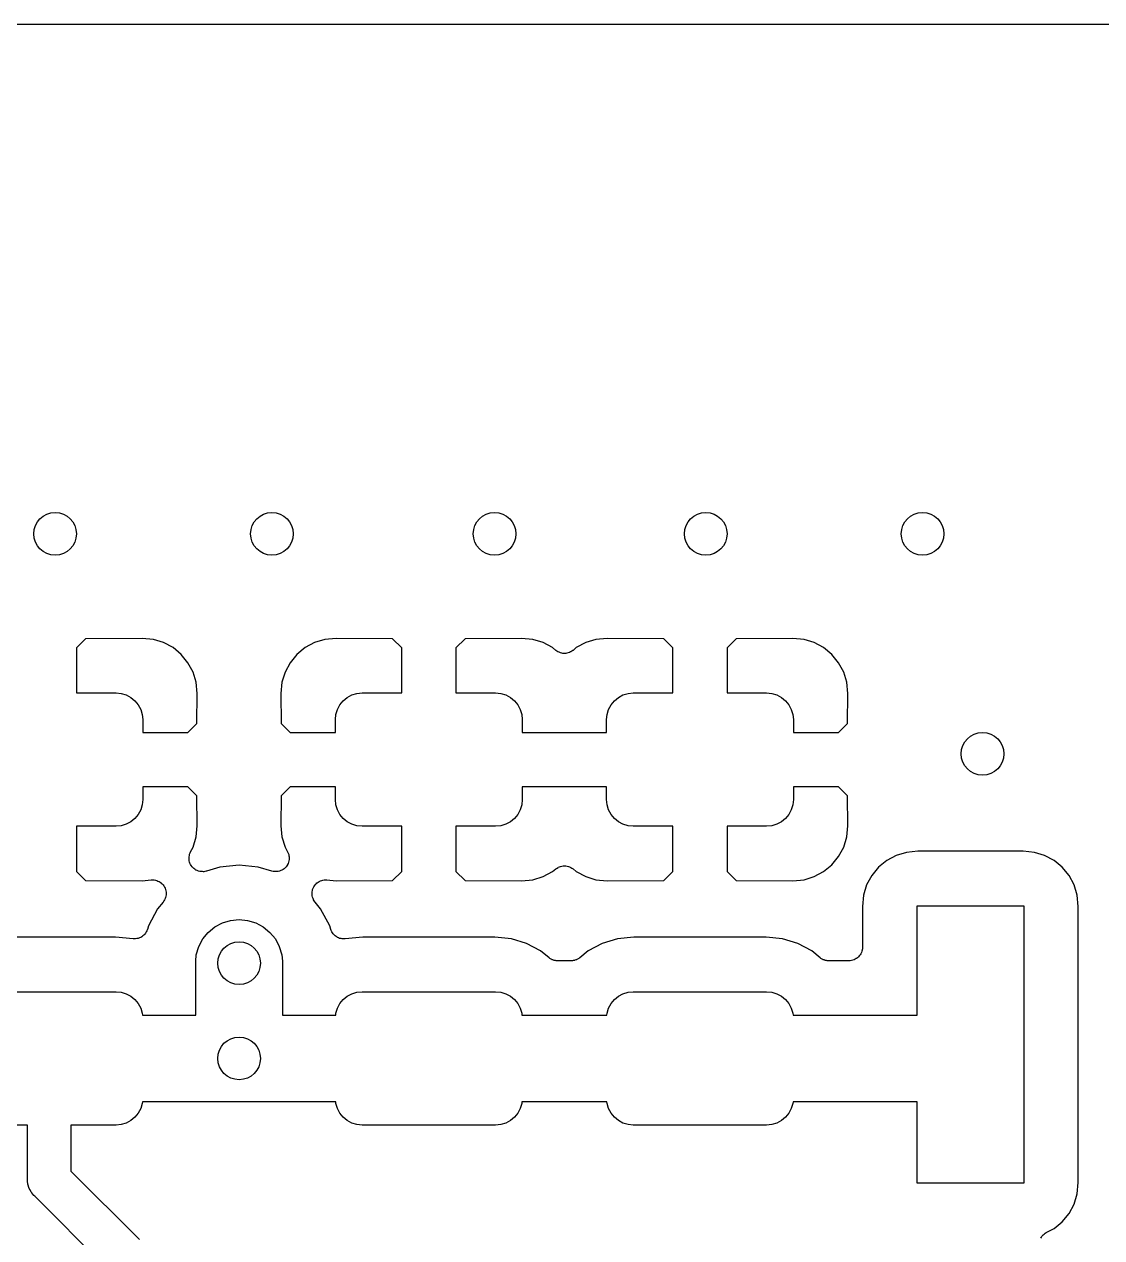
# Model space of a CAD drawing. Extents: x 105 to 193.4, y -145.7 to -72.2.
# Drawn here: x 156.18 to 166.27, y -83.56 to -72.19 of the extents above; entities that cross this region are included whole.
import ezdxf

# ---------------------------------------------------------------- set-up
doc = ezdxf.new("R2010")
doc.units = 0
doc.layers.add('BLACK', color=7, linetype='CONTINUOUS')

msp = doc.modelspace()

# ---------------------------------------------------------------- linework, layer by layer
at = {"layer": 'BLACK', "linetype": 'CONTINUOUS'}
for p, q in [((105.079, -72.186), (193.309, -72.186)), ((156.749, -77.9447), (156.664, -78.0294)), ((157.279, -77.942), (156.749, -77.9447)), ((157.385, -77.9523), (157.279, -77.942)), ((157.48, -77.9814), (157.385, -77.9523)), ((157.569, -78.0286), (157.48, -77.9814)), ((158.896, -77.9814), (158.807, -78.0286)), ((158.991, -77.9524), (158.896, -77.9814)), ((159.097, -77.942), (158.991, -77.9524)), ((159.627, -77.9447), (159.097, -77.942)), ((159.712, -78.0294), (159.627, -77.9447)), ((160.305, -77.9447), (160.22, -78.0294)), ((160.835, -77.942), (160.305, -77.9447)), ((160.941, -77.9523), (160.835, -77.942)), ((161.036, -77.9814), (160.941, -77.9523)), ((161.125, -78.0286), (161.036, -77.9814)), ((161.436, -77.9814), (161.347, -78.0286)), ((161.531, -77.9524), (161.436, -77.9814)), ((161.637, -77.942), (161.531, -77.9524)), ((162.167, -77.9447), (161.637, -77.942)), ((162.252, -78.0294), (162.167, -77.9447)), ((162.845, -77.9447), (162.76, -78.0294)), ((163.375, -77.942), (162.845, -77.9447)), ((163.481, -77.9523), (163.375, -77.942)), ((163.576, -77.9814), (163.481, -77.9523)), ((163.665, -78.0286), (163.576, -77.9814)), ((156.664, -78.0294), (156.664, -78.453)), ((157.646, -78.0921), (157.569, -78.0286)), ((157.709, -78.1694), (157.646, -78.0921)), ((158.73, -78.0921), (158.667, -78.1694)), ((158.807, -78.0286), (158.73, -78.0921)), ((159.712, -78.453), (159.712, -78.0294)), ((160.22, -78.0294), (160.22, -78.453)), ((161.155, -78.0539), (161.125, -78.0286)), ((161.165, -78.0605), (161.155, -78.0539)), ((161.175, -78.0672), (161.165, -78.0605)), ((161.176, -78.0674), (161.175, -78.0672)), ((161.176, -78.0677), (161.176, -78.0674)), ((161.187, -78.0722), (161.176, -78.0677)), ((161.198, -78.0769), (161.187, -78.0722)), ((161.198, -78.077), (161.198, -78.0769)), ((161.199, -78.0772), (161.198, -78.077)), ((161.211, -78.0795), (161.199, -78.0772)), ((161.222, -78.082), (161.211, -78.0795)), ((161.223, -78.082), (161.222, -78.082)), ((161.223, -78.0821), (161.223, -78.082)), ((161.235, -78.0821), (161.223, -78.0821)), ((161.247, -78.0822), (161.235, -78.0821)), ((161.248, -78.0821), (161.247, -78.0822)), ((161.26, -78.0798), (161.248, -78.0821)), ((161.248, -78.0821), (161.248, -78.0821)), ((161.271, -78.0777), (161.26, -78.0798)), ((161.272, -78.0775), (161.271, -78.0777)), ((161.283, -78.0729), (161.272, -78.0774)), ((161.272, -78.0774), (161.272, -78.0775)), ((161.294, -78.0685), (161.283, -78.0729)), ((161.295, -78.0682), (161.294, -78.0685)), ((161.305, -78.0615), (161.295, -78.068)), ((161.295, -78.068), (161.295, -78.0682)), ((161.315, -78.055), (161.305, -78.0615)), ((161.316, -78.0544), (161.315, -78.055)), ((161.317, -78.0539), (161.316, -78.0543)), ((161.316, -78.0543), (161.316, -78.0544)), ((161.316, -78.0544), (161.316, -78.0544)), ((161.347, -78.0286), (161.317, -78.0539)), ((162.252, -78.453), (162.252, -78.0294)), ((162.76, -78.0294), (162.76, -78.453)), ((163.742, -78.0921), (163.665, -78.0286)), ((163.805, -78.1694), (163.742, -78.0921)), ((157.757, -78.2577), (157.709, -78.1694)), ((158.667, -78.1694), (158.619, -78.2577)), ((163.853, -78.2577), (163.805, -78.1694)), ((157.786, -78.3534), (157.757, -78.2577)), ((157.796, -78.4587), (157.786, -78.3534)), ((158.59, -78.3534), (158.58, -78.4587)), ((158.619, -78.2577), (158.59, -78.3534)), ((163.882, -78.3534), (163.853, -78.2577)), ((163.892, -78.4587), (163.882, -78.3534)), ((156.664, -78.453), (157.035, -78.453)), ((157.035, -78.453), (157.084, -78.4578)), ((157.084, -78.4578), (157.131, -78.472)), ((157.131, -78.472), (157.174, -78.4951)), ((157.793, -78.7392), (157.796, -78.4587)), ((158.58, -78.4587), (158.583, -78.7392)), ((159.202, -78.4951), (159.245, -78.472)), ((159.245, -78.472), (159.292, -78.4578)), ((159.292, -78.4578), (159.341, -78.453)), ((159.341, -78.453), (159.712, -78.453)), ((160.22, -78.453), (160.591, -78.453)), ((160.591, -78.453), (160.64, -78.4578)), ((160.64, -78.4578), (160.687, -78.472)), ((160.687, -78.472), (160.73, -78.4951)), ((161.742, -78.4951), (161.785, -78.472)), ((161.785, -78.472), (161.832, -78.4578)), ((161.832, -78.4578), (161.881, -78.453)), ((161.881, -78.453), (162.252, -78.453)), ((162.76, -78.453), (163.131, -78.453)), ((163.131, -78.453), (163.18, -78.4578)), ((163.18, -78.4578), (163.227, -78.472)), ((163.227, -78.472), (163.27, -78.4951)), ((163.889, -78.7392), (163.892, -78.4587)), ((157.174, -78.4951), (157.212, -78.5262)), ((157.212, -78.5262), (157.243, -78.5641)), ((157.243, -78.5641), (157.266, -78.6073)), ((159.11, -78.6073), (159.133, -78.5641)), ((159.133, -78.5641), (159.164, -78.5262)), ((159.164, -78.5262), (159.202, -78.4951)), ((160.73, -78.4951), (160.768, -78.5262)), ((160.768, -78.5262), (160.799, -78.5641)), ((160.799, -78.5641), (160.822, -78.6073)), ((161.65, -78.6073), (161.673, -78.5641)), ((161.673, -78.5641), (161.704, -78.5262)), ((161.704, -78.5262), (161.742, -78.4951)), ((163.27, -78.4951), (163.308, -78.5262)), ((163.308, -78.5262), (163.339, -78.5641)), ((163.339, -78.5641), (163.362, -78.6073)), ((157.266, -78.6073), (157.28, -78.6542)), ((157.28, -78.6542), (157.285, -78.703)), ((159.091, -78.703), (159.096, -78.6542)), ((159.096, -78.6542), (159.11, -78.6073)), ((160.822, -78.6073), (160.836, -78.6542)), ((160.836, -78.6542), (160.841, -78.703)), ((161.631, -78.703), (161.636, -78.6542)), ((161.636, -78.6542), (161.65, -78.6073)), ((163.362, -78.6073), (163.376, -78.6542)), ((163.376, -78.6542), (163.381, -78.703)), ((157.285, -78.703), (157.285, -78.824)), ((157.709, -78.824), (157.793, -78.7392)), ((158.583, -78.7392), (158.667, -78.824)), ((159.091, -78.824), (159.091, -78.703)), ((160.841, -78.703), (160.841, -78.824)), ((161.631, -78.824), (161.631, -78.703)), ((163.381, -78.703), (163.381, -78.824)), ((163.805, -78.824), (163.889, -78.7392)), ((157.285, -78.824), (157.709, -78.824)), ((158.667, -78.824), (159.091, -78.824)), ((160.841, -78.824), (161.631, -78.824)), ((163.381, -78.824), (163.805, -78.824)), ((157.709, -79.332), (157.285, -79.332)), ((157.285, -79.332), (157.285, -79.453)), ((157.793, -79.4168), (157.709, -79.332)), ((158.667, -79.332), (158.583, -79.4168)), ((159.091, -79.332), (158.667, -79.332)), ((159.091, -79.453), (159.091, -79.332)), ((160.841, -79.332), (160.841, -79.453)), ((161.631, -79.332), (160.841, -79.332)), ((161.631, -79.453), (161.631, -79.332)), ((163.381, -79.332), (163.381, -79.453)), ((163.805, -79.332), (163.381, -79.332)), ((163.889, -79.4168), (163.805, -79.332)), ((157.285, -79.453), (157.28, -79.5018)), ((157.796, -79.6973), (157.793, -79.4168)), ((158.583, -79.4168), (158.58, -79.6973)), ((159.096, -79.5018), (159.091, -79.453)), ((160.841, -79.453), (160.836, -79.5018)), ((161.636, -79.5018), (161.631, -79.453)), ((163.381, -79.453), (163.376, -79.5018)), ((163.892, -79.6973), (163.889, -79.4168)), ((157.243, -79.5919), (157.212, -79.6298)), ((157.266, -79.5487), (157.243, -79.5919)), ((157.28, -79.5018), (157.266, -79.5487)), ((159.11, -79.5487), (159.096, -79.5018)), ((159.133, -79.5919), (159.11, -79.5487)), ((159.164, -79.6298), (159.133, -79.5919)), ((160.799, -79.5919), (160.768, -79.6298)), ((160.822, -79.5487), (160.799, -79.5919)), ((160.836, -79.5018), (160.822, -79.5487)), ((161.65, -79.5487), (161.636, -79.5018)), ((161.673, -79.5919), (161.65, -79.5487)), ((161.704, -79.6298), (161.673, -79.5919)), ((163.339, -79.5919), (163.308, -79.6298)), ((163.362, -79.5487), (163.339, -79.5919)), ((163.376, -79.5018), (163.362, -79.5487)), ((157.035, -79.703), (156.664, -79.703)), ((156.664, -79.703), (156.664, -80.1266)), ((157.084, -79.6982), (157.035, -79.703)), ((157.131, -79.684), (157.084, -79.6982)), ((157.174, -79.6609), (157.131, -79.684)), ((157.212, -79.6298), (157.174, -79.6609)), ((157.786, -79.8026), (157.796, -79.6973)), ((158.58, -79.6973), (158.59, -79.8026)), ((159.202, -79.6609), (159.164, -79.6298)), ((159.245, -79.684), (159.202, -79.6609)), ((159.292, -79.6982), (159.245, -79.684)), ((159.341, -79.703), (159.292, -79.6982)), ((159.712, -79.703), (159.341, -79.703)), ((159.712, -80.1266), (159.712, -79.703)), ((160.591, -79.703), (160.22, -79.703)), ((160.22, -79.703), (160.22, -80.1266)), ((160.64, -79.6982), (160.591, -79.703)), ((160.687, -79.684), (160.64, -79.6982)), ((160.73, -79.6609), (160.687, -79.684)), ((160.768, -79.6298), (160.73, -79.6609)), ((161.742, -79.6609), (161.704, -79.6298)), ((161.785, -79.684), (161.742, -79.6609)), ((161.832, -79.6982), (161.785, -79.684)), ((161.881, -79.703), (161.832, -79.6982)), ((162.252, -79.703), (161.881, -79.703)), ((162.252, -80.1266), (162.252, -79.703)), ((163.131, -79.703), (162.76, -79.703)), ((162.76, -79.703), (162.76, -80.1266)), ((163.18, -79.6982), (163.131, -79.703)), ((163.227, -79.684), (163.18, -79.6982)), ((163.27, -79.6609), (163.227, -79.684)), ((163.308, -79.6298), (163.27, -79.6609)), ((163.882, -79.8026), (163.892, -79.6973)), ((157.757, -79.8983), (157.786, -79.8026)), ((158.59, -79.8026), (158.619, -79.8983)), ((163.853, -79.8983), (163.882, -79.8026)), ((157.729, -79.9529), (157.733, -79.9418)), ((157.733, -79.9418), (157.757, -79.8983)), ((158.619, -79.8983), (158.643, -79.9418)), ((158.643, -79.9418), (158.643, -79.943)), ((158.643, -79.943), (158.643, -79.943)), ((158.643, -79.943), (158.643, -79.943)), ((158.643, -79.943), (158.643, -79.9434)), ((158.643, -79.9434), (158.648, -79.9546)), ((163.805, -79.9866), (163.853, -79.8983)), ((164.44, -79.9474), (164.345, -79.9764)), ((164.546, -79.9369), (164.44, -79.9474)), ((165.534, -79.9369), (164.546, -79.9369)), ((165.64, -79.9474), (165.534, -79.9369)), ((165.735, -79.9764), (165.64, -79.9474)), ((157.719, -79.9886), (157.722, -79.9764)), ((157.719, -79.9888), (157.719, -79.9886)), ((157.719, -79.989), (157.719, -79.9888)), ((157.719, -80.0009), (157.719, -79.989)), ((157.719, -80.0134), (157.719, -80.0009)), ((157.719, -80.0136), (157.719, -80.0134)), ((157.719, -80.0138), (157.719, -80.0136)), ((157.721, -80.0257), (157.719, -80.0138)), ((157.724, -80.0377), (157.721, -80.0257)), ((157.722, -79.9764), (157.724, -79.9647)), ((157.724, -79.9643), (157.729, -79.9529)), ((157.724, -79.9645), (157.724, -79.9643)), ((157.724, -79.9647), (157.724, -79.9645)), ((157.724, -80.0379), (157.724, -80.0377)), ((157.724, -80.0381), (157.724, -80.0379)), ((157.728, -80.0494), (157.724, -80.0381)), ((157.733, -80.0607), (157.728, -80.0494)), ((157.733, -80.0608), (157.733, -80.0607)), ((157.733, -80.0611), (157.733, -80.0608)), ((157.74, -80.0714), (157.733, -80.0611)), ((158.642, -80.0626), (158.635, -80.0727)), ((158.647, -80.0511), (158.642, -80.0622)), ((158.642, -80.0622), (158.642, -80.0624)), ((158.642, -80.0624), (158.642, -80.0626)), ((158.652, -80.0398), (158.647, -80.0511)), ((158.648, -79.9546), (158.653, -79.966)), ((158.654, -80.0276), (158.652, -80.0394)), ((158.652, -80.0394), (158.652, -80.0396)), ((158.652, -80.0396), (158.652, -80.0398)), ((158.653, -79.966), (158.653, -79.9662)), ((158.653, -79.9662), (158.653, -79.9664)), ((158.653, -79.9664), (158.655, -79.9784)), ((158.657, -80.0156), (158.654, -80.0276)), ((158.655, -79.9784), (158.657, -79.9903)), ((158.657, -79.9903), (158.657, -79.9906)), ((158.657, -79.9906), (158.657, -79.9908)), ((158.657, -79.9908), (158.657, -80.003)), ((158.657, -80.003), (158.657, -80.0151)), ((158.657, -80.0151), (158.657, -80.0153)), ((158.657, -80.0153), (158.657, -80.0156)), ((163.665, -80.1274), (163.742, -80.0639)), ((163.742, -80.0639), (163.805, -79.9866)), ((164.256, -80.0236), (164.179, -80.0871)), ((164.345, -79.9764), (164.256, -80.0236)), ((165.824, -80.0236), (165.735, -79.9764)), ((165.901, -80.0871), (165.824, -80.0236)), ((156.664, -80.1266), (156.749, -80.2113)), ((157.747, -80.0814), (157.74, -80.0714)), ((157.747, -80.0815), (157.747, -80.0814)), ((157.747, -80.0817), (157.747, -80.0815)), ((157.755, -80.0905), (157.747, -80.0817)), ((157.764, -80.0991), (157.755, -80.0905)), ((157.764, -80.0992), (157.764, -80.0991)), ((157.764, -80.0994), (157.764, -80.0992)), ((157.774, -80.1062), (157.764, -80.0994)), ((157.784, -80.113), (157.774, -80.1062)), ((157.785, -80.1131), (157.784, -80.113)), ((157.785, -80.1133), (157.785, -80.1131)), ((157.796, -80.118), (157.785, -80.1133)), ((157.807, -80.1228), (157.796, -80.118)), ((157.808, -80.1229), (157.807, -80.1228)), ((157.807, -80.1228), (157.807, -80.1228)), ((157.819, -80.1254), (157.808, -80.1229)), ((157.831, -80.1279), (157.819, -80.1254)), ((157.832, -80.1279), (157.831, -80.1279)), ((157.832, -80.128), (157.832, -80.1279)), ((157.844, -80.1281), (157.832, -80.128)), ((157.856, -80.1282), (157.844, -80.1281)), ((157.857, -80.1282), (157.856, -80.1282)), ((157.856, -80.1282), (157.856, -80.1282)), ((157.868, -80.126), (157.857, -80.1282)), ((157.881, -80.1237), (157.868, -80.126)), ((157.882, -80.1232), (157.881, -80.1236)), ((157.881, -80.1236), (157.881, -80.1236)), ((157.881, -80.1236), (157.881, -80.1236)), ((157.881, -80.1236), (157.881, -80.1237)), ((158.009, -80.0848), (157.882, -80.1232)), ((158.188, -80.0672), (158.009, -80.0848)), ((158.367, -80.0848), (158.188, -80.0672)), ((158.494, -80.1232), (158.367, -80.0848)), ((158.506, -80.1256), (158.494, -80.1232)), ((158.518, -80.128), (158.506, -80.1256)), ((158.518, -80.1281), (158.518, -80.128)), ((158.518, -80.128), (158.518, -80.128)), ((158.53, -80.1281), (158.518, -80.1281)), ((158.542, -80.1281), (158.53, -80.1281)), ((158.543, -80.1281), (158.542, -80.1281)), ((158.555, -80.1258), (158.543, -80.1281)), ((158.543, -80.1281), (158.543, -80.1281)), ((158.567, -80.1234), (158.555, -80.1258)), ((158.578, -80.1187), (158.567, -80.1233)), ((158.567, -80.1233), (158.567, -80.1233)), ((158.567, -80.1233), (158.567, -80.1234)), ((158.59, -80.1141), (158.578, -80.1187)), ((158.6, -80.1071), (158.59, -80.1139)), ((158.59, -80.1139), (158.59, -80.114)), ((158.59, -80.114), (158.59, -80.1141)), ((158.61, -80.1005), (158.6, -80.1071)), ((158.611, -80.1003), (158.61, -80.1005)), ((158.62, -80.0915), (158.611, -80.1002)), ((158.611, -80.1002), (158.611, -80.1003)), ((158.628, -80.0831), (158.62, -80.0915)), ((158.635, -80.0727), (158.628, -80.0828)), ((158.628, -80.0828), (158.628, -80.0829)), ((158.628, -80.0829), (158.628, -80.0831)), ((159.627, -80.2113), (159.712, -80.1266)), ((160.22, -80.1266), (160.305, -80.2113)), ((160.941, -80.2036), (161.036, -80.1746)), ((161.036, -80.1746), (161.125, -80.1274)), ((161.125, -80.1274), (161.155, -80.1021)), ((161.155, -80.1021), (161.156, -80.1017)), ((161.156, -80.1016), (161.157, -80.101)), ((161.156, -80.1017), (161.156, -80.1016)), ((161.156, -80.1016), (161.156, -80.1016)), ((161.157, -80.101), (161.167, -80.0945)), ((161.167, -80.0945), (161.177, -80.088)), ((161.177, -80.0878), (161.178, -80.0875)), ((161.177, -80.088), (161.177, -80.0878)), ((161.178, -80.0875), (161.189, -80.0831)), ((161.189, -80.0831), (161.2, -80.0786)), ((161.2, -80.0785), (161.201, -80.0783)), ((161.2, -80.0786), (161.2, -80.0785)), ((161.201, -80.0783), (161.212, -80.0761)), ((161.212, -80.0761), (161.224, -80.0739)), ((161.224, -80.0739), (161.225, -80.0738)), ((161.224, -80.0739), (161.224, -80.0739)), ((161.225, -80.0738), (161.237, -80.0739)), ((161.237, -80.0739), (161.249, -80.0739)), ((161.249, -80.0739), (161.249, -80.074)), ((161.249, -80.074), (161.25, -80.074)), ((161.25, -80.074), (161.261, -80.0765)), ((161.261, -80.0765), (161.273, -80.0788)), ((161.273, -80.0788), (161.274, -80.079)), ((161.274, -80.079), (161.274, -80.0791)), ((161.274, -80.0791), (161.285, -80.0838)), ((161.285, -80.0838), (161.296, -80.0883)), ((161.296, -80.0883), (161.296, -80.0886)), ((161.296, -80.0886), (161.297, -80.0888)), ((161.297, -80.0888), (161.307, -80.0955)), ((161.307, -80.0955), (161.317, -80.1021)), ((161.317, -80.1021), (161.347, -80.1274)), ((161.347, -80.1274), (161.436, -80.1746)), ((161.436, -80.1746), (161.531, -80.2036)), ((162.167, -80.2113), (162.252, -80.1266)), ((162.76, -80.1266), (162.845, -80.2113)), ((163.481, -80.2036), (163.576, -80.1746)), ((163.576, -80.1746), (163.665, -80.1274)), ((164.116, -80.1644), (164.068, -80.2527)), ((164.179, -80.0871), (164.116, -80.1644)), ((165.964, -80.1644), (165.901, -80.0871)), ((166.012, -80.2527), (165.964, -80.1644)), ((156.749, -80.2113), (157.279, -80.214)), ((157.279, -80.214), (157.365, -80.2056)), ((157.365, -80.2056), (157.366, -80.2054)), ((157.366, -80.2054), (157.366, -80.2054)), ((157.366, -80.2054), (157.366, -80.2054)), ((157.366, -80.2054), (157.367, -80.2054)), ((157.367, -80.2054), (157.379, -80.2056)), ((157.379, -80.2056), (157.391, -80.2057)), ((157.391, -80.2057), (157.391, -80.2057)), ((157.391, -80.2057), (157.392, -80.2057)), ((157.392, -80.2057), (157.404, -80.2083)), ((157.404, -80.2083), (157.415, -80.2108)), ((157.415, -80.2108), (157.416, -80.2108)), ((157.416, -80.2108), (157.416, -80.2109)), ((157.416, -80.2109), (157.427, -80.2157)), ((157.427, -80.2157), (157.438, -80.2204)), ((157.438, -80.2204), (157.438, -80.2206)), ((157.438, -80.2206), (157.439, -80.2206)), ((157.439, -80.2206), (157.449, -80.2275)), ((157.449, -80.2275), (157.459, -80.2343)), ((157.459, -80.2343), (157.459, -80.2345)), ((157.459, -80.2345), (157.459, -80.2346)), ((157.459, -80.2346), (157.468, -80.2434)), ((157.468, -80.2434), (157.476, -80.252)), ((157.476, -80.252), (157.476, -80.2522)), ((157.476, -80.2522), (157.477, -80.2523)), ((157.477, -80.2523), (157.483, -80.2624)), ((157.483, -80.2624), (157.49, -80.2727)), ((157.49, -80.2727), (157.49, -80.2729)), ((157.49, -80.2729), (157.49, -80.2731)), ((157.49, -80.2731), (157.495, -80.2841)), ((157.495, -80.2841), (157.499, -80.2956)), ((158.877, -80.2939), (158.882, -80.2828)), ((158.882, -80.2828), (158.887, -80.2715)), ((158.887, -80.2711), (158.894, -80.2613)), ((158.887, -80.2713), (158.887, -80.2711)), ((158.887, -80.2715), (158.887, -80.2713)), ((158.894, -80.2613), (158.901, -80.251)), ((158.901, -80.2506), (158.909, -80.2422)), ((158.901, -80.2508), (158.901, -80.2506)), ((158.901, -80.251), (158.901, -80.2508)), ((158.909, -80.2422), (158.918, -80.2335)), ((158.918, -80.2334), (158.919, -80.2332)), ((158.918, -80.2335), (158.918, -80.2334)), ((158.919, -80.2332), (158.929, -80.2265)), ((158.929, -80.2265), (158.939, -80.2198)), ((158.939, -80.2196), (158.951, -80.2149)), ((158.939, -80.2197), (158.939, -80.2196)), ((158.939, -80.2198), (158.939, -80.2197)), ((158.951, -80.2149), (158.962, -80.2104)), ((158.962, -80.2102), (158.974, -80.2079)), ((158.962, -80.2103), (158.962, -80.2102)), ((158.962, -80.2104), (158.962, -80.2103)), ((158.974, -80.2079), (158.986, -80.2056)), ((158.986, -80.2056), (158.987, -80.2055)), ((158.986, -80.2056), (158.986, -80.2056)), ((158.987, -80.2055), (158.999, -80.2056)), ((158.999, -80.2056), (159.011, -80.2056)), ((159.011, -80.2056), (159.097, -80.214)), ((159.097, -80.214), (159.627, -80.2113)), ((160.305, -80.2113), (160.835, -80.214)), ((160.835, -80.214), (160.941, -80.2036)), ((161.531, -80.2036), (161.637, -80.214)), ((161.637, -80.214), (162.167, -80.2113)), ((162.845, -80.2113), (163.375, -80.214)), ((163.375, -80.214), (163.481, -80.2036)), ((164.068, -80.2527), (164.039, -80.3484)), ((166.041, -80.3484), (166.012, -80.2527)), ((157.482, -80.4026), (157.476, -80.4125)), ((157.489, -80.3923), (157.482, -80.4026)), ((157.49, -80.3919), (157.489, -80.3921)), ((157.489, -80.3921), (157.489, -80.3923)), ((157.494, -80.3809), (157.49, -80.3919)), ((157.499, -80.3695), (157.494, -80.3809)), ((157.499, -80.2956), (157.499, -80.2958)), ((157.499, -80.2958), (157.499, -80.296)), ((157.499, -80.296), (157.502, -80.308)), ((157.501, -80.3572), (157.499, -80.369)), ((157.499, -80.369), (157.499, -80.3692)), ((157.499, -80.3692), (157.499, -80.3695)), ((157.504, -80.3452), (157.501, -80.3572)), ((157.502, -80.308), (157.504, -80.3199)), ((157.504, -80.3199), (157.504, -80.3202)), ((157.504, -80.3202), (157.504, -80.3204)), ((157.504, -80.3204), (157.504, -80.3327)), ((157.504, -80.3327), (157.504, -80.3447)), ((157.504, -80.3447), (157.504, -80.345)), ((157.504, -80.345), (157.504, -80.3452)), ((158.872, -80.3182), (158.875, -80.3062)), ((158.872, -80.3184), (158.872, -80.3182)), ((158.872, -80.3186), (158.872, -80.3184)), ((158.872, -80.3308), (158.872, -80.3186)), ((158.872, -80.343), (158.872, -80.3308)), ((158.872, -80.3432), (158.872, -80.343)), ((158.872, -80.3434), (158.872, -80.3432)), ((158.874, -80.3552), (158.872, -80.3434)), ((158.876, -80.3673), (158.874, -80.3552)), ((158.875, -80.3062), (158.877, -80.2943)), ((158.877, -80.3675), (158.876, -80.3673)), ((158.877, -80.2941), (158.877, -80.2939)), ((158.877, -80.2943), (158.877, -80.2941)), ((158.877, -80.3678), (158.877, -80.3675)), ((158.881, -80.3791), (158.877, -80.3678)), ((158.886, -80.3904), (158.881, -80.3791)), ((158.886, -80.3905), (158.886, -80.3904)), ((158.886, -80.3907), (158.886, -80.3905)), ((158.892, -80.4009), (158.886, -80.3907)), ((158.899, -80.4111), (158.892, -80.4009)), ((164.039, -80.3484), (164.029, -80.4542)), ((166.051, -80.4542), (166.041, -80.3484)), ((157.424, -80.4755), (157.339, -80.6344)), ((157.476, -80.4125), (157.424, -80.4755)), ((158.899, -80.4115), (158.899, -80.4111)), ((158.9, -80.4125), (158.899, -80.4115)), ((158.899, -80.4115), (158.899, -80.4115)), ((158.899, -80.4115), (158.899, -80.4115)), ((158.952, -80.4755), (158.9, -80.4125)), ((159.037, -80.6344), (158.952, -80.4755)), ((164.029, -80.4542), (164.029, -80.8366)), ((164.54, -81.4716), (164.54, -80.448)), ((164.54, -80.448), (165.54, -80.448)), ((165.54, -80.448), (165.54, -83.048)), ((166.051, -83.0418), (166.051, -80.4542)), ((157.339, -80.6344), (157.329, -80.6688)), ((157.961, -80.6465), (158.032, -80.6087)), ((158.032, -80.6087), (158.108, -80.5855)), ((158.108, -80.5855), (158.188, -80.5776)), ((158.188, -80.5776), (158.268, -80.5855)), ((158.268, -80.5855), (158.344, -80.6087)), ((158.344, -80.6087), (158.415, -80.6465)), ((159.047, -80.6688), (159.037, -80.6344)), ((157.029, -80.7419), (155.791, -80.7419)), ((157.195, -80.7583), (157.029, -80.7419)), ((157.266, -80.7445), (157.255, -80.749)), ((157.267, -80.744), (157.266, -80.7442)), ((157.266, -80.7442), (157.266, -80.7445)), ((157.277, -80.7375), (157.267, -80.744)), ((157.287, -80.731), (157.277, -80.7375)), ((157.296, -80.722), (157.287, -80.7303)), ((157.287, -80.7303), (157.287, -80.7306)), ((157.287, -80.7306), (157.287, -80.731)), ((157.304, -80.7136), (157.296, -80.722)), ((157.305, -80.7132), (157.304, -80.7136)), ((157.312, -80.7031), (157.305, -80.7129)), ((157.305, -80.7129), (157.305, -80.7132)), ((157.318, -80.6932), (157.312, -80.7031)), ((157.319, -80.6928), (157.318, -80.6932)), ((157.323, -80.6814), (157.319, -80.6923)), ((157.319, -80.6923), (157.319, -80.6928)), ((157.328, -80.6704), (157.323, -80.6814)), ((157.329, -80.6688), (157.328, -80.6695)), ((157.328, -80.6695), (157.328, -80.6695)), ((157.328, -80.6695), (157.328, -80.6695)), ((157.328, -80.6695), (157.328, -80.6704)), ((157.848, -80.7591), (157.899, -80.6972)), ((157.899, -80.6972), (157.961, -80.6465)), ((158.415, -80.6465), (158.477, -80.6972)), ((158.477, -80.6972), (158.528, -80.7591)), ((159.052, -80.6798), (159.047, -80.6688)), ((159.056, -80.6908), (159.052, -80.6798)), ((159.057, -80.6912), (159.056, -80.6908)), ((159.057, -80.6917), (159.057, -80.6912)), ((159.063, -80.7016), (159.057, -80.6917)), ((159.07, -80.7115), (159.063, -80.7016)), ((159.07, -80.7119), (159.07, -80.7115)), ((159.071, -80.7123), (159.07, -80.7119)), ((159.079, -80.7207), (159.071, -80.7123)), ((159.087, -80.7292), (159.079, -80.7207)), ((159.088, -80.7295), (159.087, -80.7292)), ((159.088, -80.7298), (159.088, -80.7295)), ((159.098, -80.7365), (159.088, -80.7298)), ((159.108, -80.7432), (159.098, -80.7365)), ((159.108, -80.7434), (159.108, -80.7432)), ((159.109, -80.7437), (159.108, -80.7434)), ((159.12, -80.7483), (159.109, -80.7437)), ((159.13, -80.753), (159.12, -80.7483)), ((159.347, -80.7419), (159.181, -80.7583)), ((160.585, -80.7419), (159.347, -80.7419)), ((160.739, -80.7572), (160.585, -80.7419)), ((161.887, -80.7419), (161.733, -80.7572)), ((163.125, -80.7419), (161.887, -80.7419)), ((163.279, -80.7572), (163.125, -80.7419)), ((157.207, -80.7583), (157.195, -80.7583)), ((157.219, -80.7584), (157.207, -80.7583)), ((157.231, -80.756), (157.219, -80.7583)), ((157.219, -80.7583), (157.219, -80.7583)), ((157.219, -80.7583), (157.219, -80.7584)), ((157.243, -80.7538), (157.231, -80.756)), ((157.244, -80.7535), (157.243, -80.7536)), ((157.243, -80.7536), (157.243, -80.7538)), ((157.255, -80.749), (157.244, -80.7535)), ((157.787, -80.9063), (157.811, -80.8297)), ((157.811, -80.8297), (157.848, -80.7591)), ((158.528, -80.7591), (158.565, -80.8297)), ((158.565, -80.8297), (158.589, -80.9063)), ((159.131, -80.7531), (159.13, -80.753)), ((159.131, -80.7533), (159.131, -80.7531)), ((159.143, -80.7556), (159.131, -80.7533)), ((159.155, -80.7581), (159.143, -80.7556)), ((159.156, -80.7582), (159.155, -80.7581)), ((159.155, -80.7581), (159.155, -80.7581)), ((159.168, -80.7583), (159.156, -80.7582)), ((159.18, -80.7584), (159.168, -80.7583)), ((159.181, -80.7583), (159.18, -80.7583)), ((159.18, -80.7583), (159.18, -80.7584)), ((159.181, -80.7583), (159.181, -80.7583)), ((159.181, -80.7583), (159.181, -80.7583)), ((160.882, -80.8004), (160.739, -80.7572)), ((161.013, -80.8707), (160.882, -80.8004)), ((161.59, -80.8004), (161.459, -80.8707)), ((161.733, -80.7572), (161.59, -80.8004)), ((163.422, -80.8004), (163.279, -80.7572)), ((163.553, -80.8707), (163.422, -80.8004)), ((164.028, -80.8503), (164.026, -80.8621)), ((164.026, -80.8621), (164.026, -80.8626)), ((164.029, -80.8384), (164.028, -80.8503)), ((164.029, -80.8366), (164.029, -80.8375)), ((164.029, -80.8375), (164.029, -80.8375)), ((164.029, -80.8375), (164.029, -80.8375)), ((164.029, -80.8375), (164.029, -80.8384)), ((157.782, -80.966), (157.787, -80.9063)), ((157.782, -81.4716), (157.782, -80.966)), ((158.589, -80.9063), (158.594, -80.966)), ((158.594, -80.966), (158.594, -81.4716)), ((161.092, -80.9348), (161.013, -80.8707)), ((161.096, -80.9378), (161.092, -80.9348)), ((161.1, -80.9414), (161.096, -80.9378)), ((161.106, -80.9447), (161.1, -80.9414)), ((161.112, -80.9486), (161.106, -80.9447)), ((161.117, -80.9507), (161.112, -80.9486)), ((161.122, -80.9533), (161.117, -80.9507)), ((161.129, -80.9554), (161.122, -80.9533)), ((161.135, -80.9581), (161.129, -80.9554)), ((161.14, -80.9592), (161.135, -80.9581)), ((161.146, -80.9608), (161.14, -80.9592)), ((161.153, -80.9616), (161.146, -80.9608)), ((161.159, -80.963), (161.153, -80.9616)), ((161.165, -80.963), (161.159, -80.963)), ((161.17, -80.9636), (161.165, -80.963)), ((161.172, -80.9636), (161.17, -80.9636)), ((161.3, -80.9636), (161.172, -80.9636)), ((161.305, -80.9631), (161.3, -80.9636)), ((161.311, -80.9631), (161.305, -80.9631)), ((161.318, -80.9619), (161.311, -80.9631)), ((161.325, -80.9612), (161.318, -80.9619)), ((161.33, -80.9596), (161.325, -80.9612)), ((161.335, -80.9586), (161.33, -80.9596)), ((161.342, -80.956), (161.335, -80.9586)), ((161.348, -80.954), (161.342, -80.956)), ((161.353, -80.9514), (161.348, -80.954)), ((161.358, -80.9494), (161.353, -80.9514)), ((161.364, -80.9456), (161.358, -80.9494)), ((161.37, -80.9424), (161.364, -80.9456)), ((161.374, -80.9389), (161.37, -80.9424)), ((161.379, -80.9359), (161.374, -80.9389)), ((161.38, -80.9348), (161.379, -80.9359)), ((161.459, -80.8707), (161.38, -80.9348)), ((163.632, -80.9348), (163.553, -80.8707)), ((163.636, -80.9378), (163.632, -80.9348)), ((163.64, -80.9414), (163.636, -80.9378)), ((163.646, -80.9447), (163.64, -80.9414)), ((163.652, -80.9486), (163.646, -80.9447)), ((163.657, -80.9507), (163.652, -80.9486)), ((163.662, -80.9533), (163.657, -80.9507)), ((163.669, -80.9554), (163.662, -80.9533)), ((163.675, -80.9581), (163.669, -80.9554)), ((163.68, -80.9592), (163.675, -80.9581)), ((163.686, -80.9608), (163.68, -80.9592)), ((163.693, -80.9616), (163.686, -80.9608)), ((163.699, -80.963), (163.693, -80.9616)), ((163.705, -80.963), (163.699, -80.963)), ((163.71, -80.9636), (163.705, -80.963)), ((163.712, -80.9636), (163.71, -80.9636)), ((163.902, -80.9636), (163.712, -80.9636)), ((163.914, -80.9624), (163.902, -80.9636)), ((163.926, -80.9613), (163.914, -80.9624)), ((163.927, -80.9612), (163.926, -80.9612)), ((163.926, -80.9612), (163.926, -80.9613)), ((163.938, -80.9577), (163.927, -80.9612)), ((163.95, -80.9544), (163.938, -80.9577)), ((163.961, -80.9484), (163.95, -80.954)), ((163.95, -80.954), (163.95, -80.9541)), ((163.95, -80.9541), (163.95, -80.9544)), ((163.971, -80.9429), (163.961, -80.9484)), ((163.972, -80.9426), (163.971, -80.9429)), ((163.981, -80.9348), (163.972, -80.9424)), ((163.972, -80.9424), (163.972, -80.9426)), ((163.991, -80.9273), (163.981, -80.9348)), ((163.999, -80.9175), (163.991, -80.9267)), ((163.991, -80.9267), (163.991, -80.927)), ((163.991, -80.927), (163.991, -80.9273)), ((164.007, -80.9084), (163.999, -80.9175)), ((164.013, -80.8971), (164.007, -80.9076)), ((164.007, -80.9076), (164.007, -80.908)), ((164.007, -80.908), (164.007, -80.9084)), ((164.019, -80.8866), (164.013, -80.8971)), ((164.023, -80.8744), (164.019, -80.8858)), ((164.019, -80.8858), (164.019, -80.8862)), ((164.019, -80.8862), (164.019, -80.8866)), ((164.026, -80.863), (164.023, -80.8744)), ((164.026, -80.8626), (164.026, -80.863)), ((155.785, -81.253), (157.035, -81.253)), ((157.035, -81.253), (157.084, -81.2578)), ((157.084, -81.2578), (157.131, -81.272)), ((157.131, -81.272), (157.174, -81.2951)), ((157.174, -81.2951), (157.212, -81.3262)), ((159.164, -81.3262), (159.202, -81.2951)), ((159.202, -81.2951), (159.245, -81.272)), ((159.245, -81.272), (159.292, -81.2578)), ((159.292, -81.2578), (159.341, -81.253)), ((159.341, -81.253), (160.591, -81.253)), ((160.591, -81.253), (160.64, -81.2578)), ((160.64, -81.2578), (160.687, -81.272)), ((160.687, -81.272), (160.73, -81.2951)), ((160.73, -81.2951), (160.768, -81.3262)), ((161.704, -81.3262), (161.742, -81.2951)), ((161.742, -81.2951), (161.785, -81.272)), ((161.785, -81.272), (161.832, -81.2578)), ((161.832, -81.2578), (161.881, -81.253)), ((161.881, -81.253), (163.131, -81.253)), ((163.131, -81.253), (163.18, -81.2578)), ((163.18, -81.2578), (163.227, -81.272)), ((163.227, -81.272), (163.27, -81.2951)), ((163.27, -81.2951), (163.308, -81.3262)), ((157.212, -81.3262), (157.243, -81.3641)), ((157.243, -81.3641), (157.266, -81.4073)), ((157.266, -81.4073), (157.28, -81.4542)), ((159.096, -81.4542), (159.11, -81.4073)), ((159.11, -81.4073), (159.133, -81.3641)), ((159.133, -81.3641), (159.164, -81.3262)), ((160.768, -81.3262), (160.799, -81.3641)), ((160.799, -81.3641), (160.822, -81.4073)), ((160.822, -81.4073), (160.836, -81.4542)), ((161.636, -81.4542), (161.65, -81.4073)), ((161.65, -81.4073), (161.673, -81.3641)), ((161.673, -81.3641), (161.704, -81.3262)), ((163.308, -81.3262), (163.339, -81.3641)), ((163.339, -81.3641), (163.362, -81.4073)), ((163.362, -81.4073), (163.376, -81.4542)), ((157.28, -81.4542), (157.282, -81.4716)), ((157.282, -81.4716), (157.782, -81.4716)), ((158.594, -81.4716), (159.094, -81.4716)), ((159.094, -81.4716), (159.096, -81.4542)), ((160.836, -81.4542), (160.838, -81.4716)), ((160.838, -81.4716), (161.634, -81.4716)), ((161.634, -81.4716), (161.636, -81.4542)), ((163.376, -81.4542), (163.378, -81.4716)), ((163.378, -81.4716), (164.54, -81.4716)), ((157.28, -82.3018), (157.266, -82.3487)), ((157.282, -82.2844), (157.28, -82.3018)), ((158.168, -82.2844), (157.282, -82.2844)), ((158.188, -82.2864), (158.168, -82.2844)), ((158.208, -82.2844), (158.188, -82.2864)), ((159.094, -82.2844), (158.208, -82.2844)), ((159.096, -82.3018), (159.094, -82.2844)), ((159.11, -82.3487), (159.096, -82.3018)), ((160.836, -82.3018), (160.822, -82.3487)), ((160.838, -82.2844), (160.836, -82.3018)), ((161.634, -82.2844), (160.838, -82.2844)), ((161.636, -82.3018), (161.634, -82.2844)), ((161.65, -82.3487), (161.636, -82.3018)), ((163.376, -82.3018), (163.362, -82.3487)), ((163.378, -82.2844), (163.376, -82.3018)), ((164.54, -82.2844), (163.378, -82.2844)), ((164.54, -83.048), (164.54, -82.2844)), ((157.212, -82.4298), (157.174, -82.4609)), ((157.243, -82.3919), (157.212, -82.4298)), ((157.266, -82.3487), (157.243, -82.3919)), ((159.133, -82.3919), (159.11, -82.3487)), ((159.164, -82.4298), (159.133, -82.3919)), ((159.202, -82.4609), (159.164, -82.4298)), ((160.768, -82.4298), (160.73, -82.4609)), ((160.799, -82.3919), (160.768, -82.4298)), ((160.822, -82.3487), (160.799, -82.3919)), ((161.673, -82.3919), (161.65, -82.3487)), ((161.704, -82.4298), (161.673, -82.3919)), ((161.742, -82.4609), (161.704, -82.4298)), ((163.308, -82.4298), (163.27, -82.4609)), ((163.339, -82.3919), (163.308, -82.4298)), ((163.362, -82.3487), (163.339, -82.3919)), ((156.207, -82.503), (155.785, -82.503)), ((156.207, -83.008), (156.207, -82.503)), ((157.035, -82.503), (156.613, -82.503)), ((156.613, -82.503), (156.613, -82.9338)), ((157.084, -82.4982), (157.035, -82.503)), ((157.131, -82.484), (157.084, -82.4982)), ((157.174, -82.4609), (157.131, -82.484)), ((159.245, -82.484), (159.202, -82.4609)), ((159.292, -82.4982), (159.245, -82.484)), ((159.341, -82.503), (159.292, -82.4982)), ((160.591, -82.503), (159.341, -82.503)), ((160.64, -82.4982), (160.591, -82.503)), ((160.687, -82.484), (160.64, -82.4982)), ((160.73, -82.4609), (160.687, -82.484)), ((161.785, -82.484), (161.742, -82.4609)), ((161.832, -82.4982), (161.785, -82.484)), ((161.881, -82.503), (161.832, -82.4982)), ((163.131, -82.503), (161.881, -82.503)), ((163.18, -82.4982), (163.131, -82.503)), ((163.227, -82.484), (163.18, -82.4982)), ((163.27, -82.4609), (163.227, -82.484)), ((156.206, -83.018), (156.207, -83.008)), ((156.207, -83.028), (156.206, -83.018)), ((156.613, -82.9338), (157.256, -83.5768)), ((156.21, -83.0578), (156.207, -83.028)), ((156.207, -83.028), (156.207, -83.028)), ((156.221, -83.0961), (156.21, -83.0578)), ((156.23, -83.1115), (156.221, -83.0961)), ((156.24, -83.1314), (156.23, -83.1115)), ((156.247, -83.1396), (156.24, -83.1314)), ((165.54, -83.048), (164.54, -83.048)), ((166.041, -83.1476), (166.051, -83.0418)), ((156.266, -83.1624), (156.247, -83.1396)), ((156.273, -83.1687), (156.266, -83.1624)), ((157.021, -83.9166), (156.273, -83.1687)), ((165.964, -83.3316), (166.012, -83.2433)), ((166.012, -83.2433), (166.041, -83.1476)), ((165.901, -83.4089), (165.964, -83.3316)), ((165.751, -83.5111), (165.824, -83.4724)), ((165.824, -83.4724), (165.901, -83.4089)), ((165.7, -83.5624), (165.706, -83.5524)), ((165.706, -83.5524), (165.713, -83.5424)), ((165.713, -83.5419), (165.722, -83.5333)), ((165.713, -83.5421), (165.713, -83.5419)), ((165.713, -83.5424), (165.713, -83.5421)), ((165.722, -83.5333), (165.731, -83.5249)), ((165.731, -83.5245), (165.741, -83.5178)), ((165.731, -83.5247), (165.731, -83.5245)), ((165.731, -83.5249), (165.731, -83.5247)), ((165.741, -83.5178), (165.751, -83.5111))]:
    msp.add_line(p, q, dxfattribs=at)
at = {"layer": 'BLACK'}
for centre in [(156.464, -76.962), (158.496, -76.962), (160.582, -76.962), (162.56, -76.962), (164.592, -76.962), (165.154, -79.024), (158.188, -80.986), (158.188, -81.878)]:
    msp.add_circle(centre, 0.2, dxfattribs=at)

doc.saveas('drawing.dxf')
